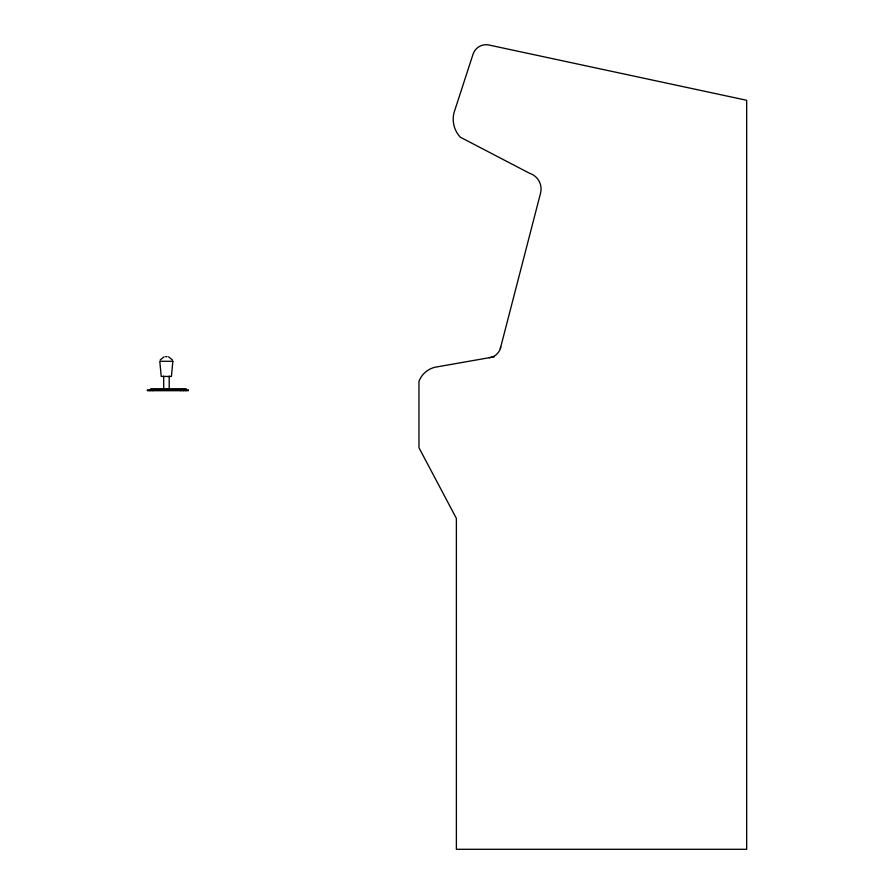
<?xml version="1.0" encoding="UTF-8"?>
<svg xmlns="http://www.w3.org/2000/svg" width="894" height="894" viewBox="0 0 894 894"><rect width="100%" height="100%" fill="white"/><g stroke="black" fill="none" stroke-linecap="round" stroke-linejoin="round"><path stroke-width="1.34" d="M500.729 347.04L499.914 349.722A13.22 13.22 0 0 1 491.901 357.119L489.163 357.723M500.327 348.582L540.546 193.171A16.55 16.55 0 0 0 529.539 173.257L460.343 137.207A26.351 26.351 0 0 1 454.029 112.644L473.038 54.221A13.812 13.812 0 0 1 490.247 45.303L746.669 100.273L746.669 849.3L456.376 849.3L456.376 518.397L418.962 447.715L418.962 381.392A22.696 22.696 0 0 1 437.289 366.842L494.348 356.807M160.249 359.902L164.138 356.807M165.591 356.672L167.055 356.672M150.728 388.745L186.131 388.734M188.332 389.728L147.331 389.873L147.331 390.7L188.332 390.689M168.508 356.807L172.397 359.902M186.03 389.873L186.03 390.7M183.426 389.873L183.449 390.7M180.644 389.873L180.666 390.7M169.201 376.117L169.201 389.873M163.68 376.117L163.68 389.873M152.74 389.873L152.785 390.7M149.957 389.873L149.991 390.7M172.855 361.288L171.424 376.441L161.222 376.441L159.78 361.288L172.855 361.288"/></g></svg>
